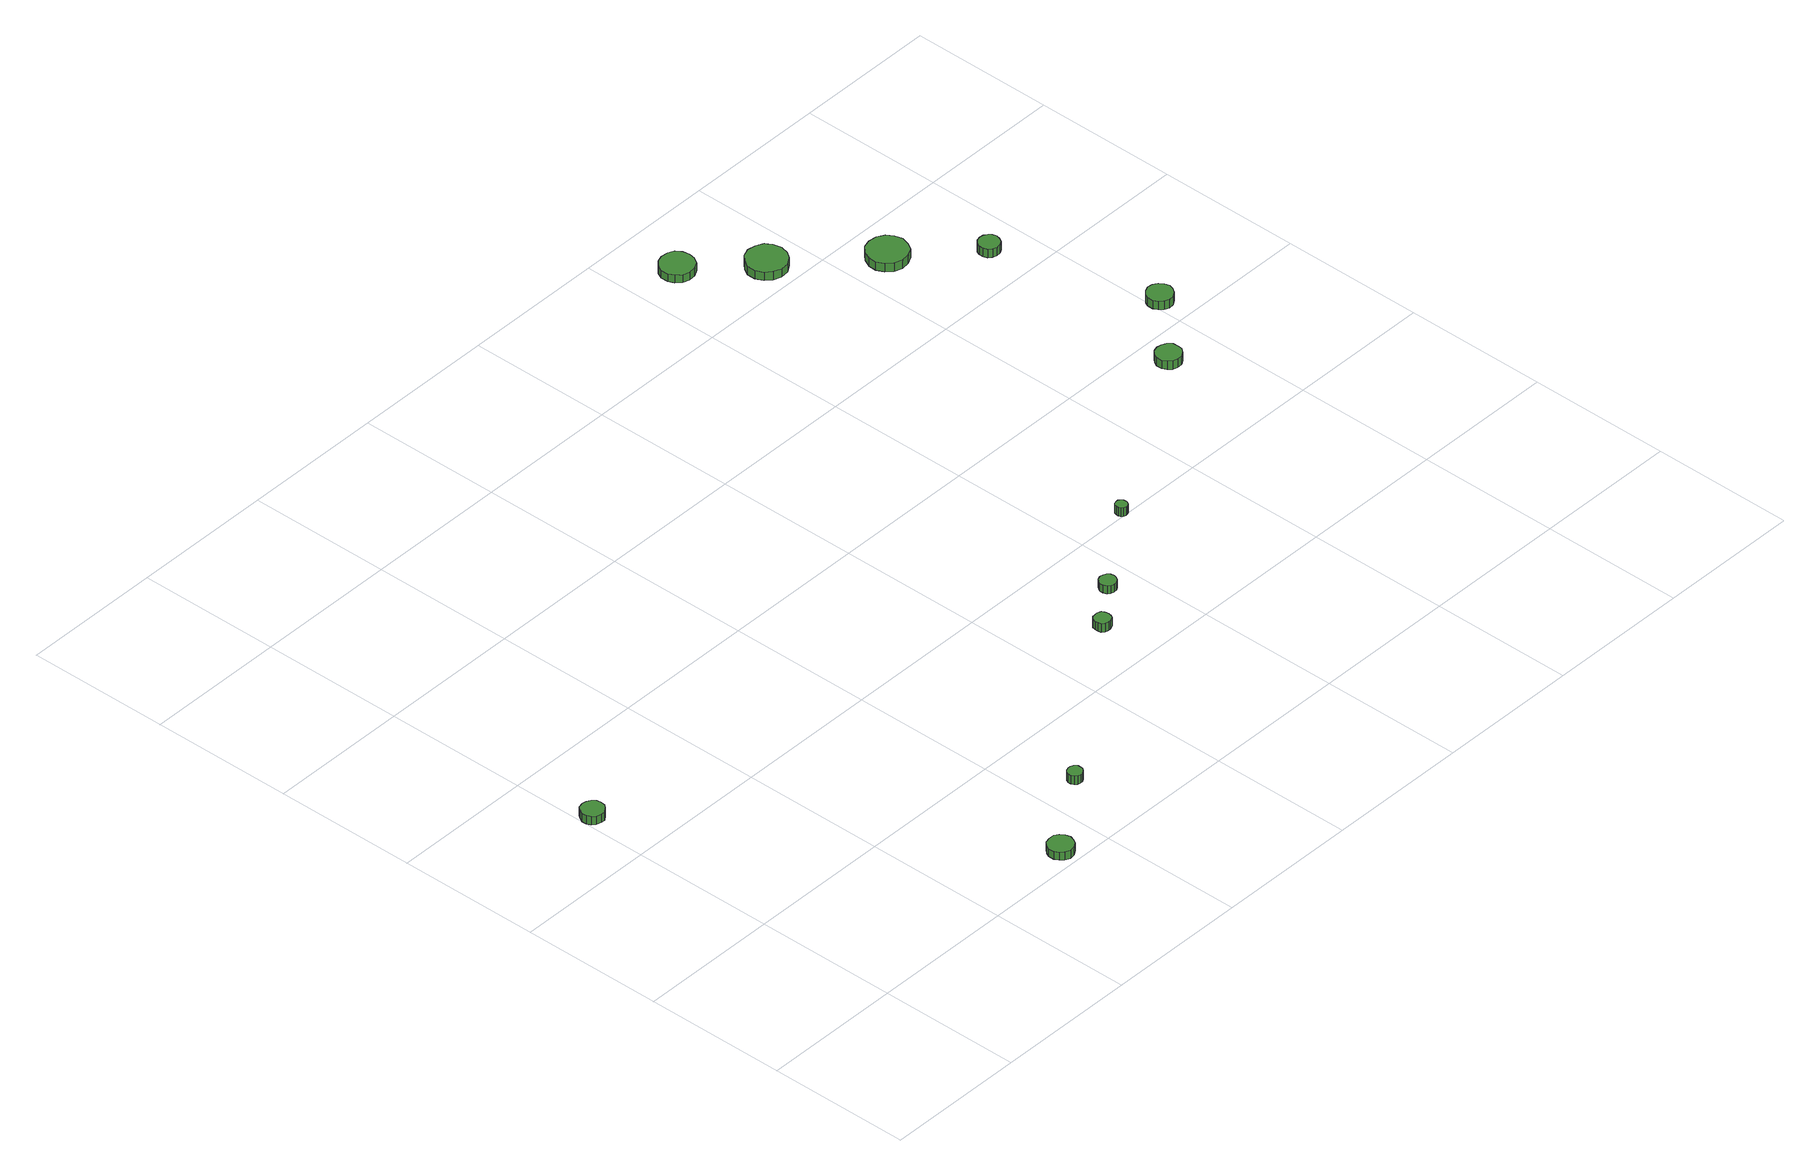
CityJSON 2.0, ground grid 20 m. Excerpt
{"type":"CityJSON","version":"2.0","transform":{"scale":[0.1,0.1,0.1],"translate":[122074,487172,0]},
"CityObjects":{
"tree1":{"type":"SolitaryVegetationObject","attributes":{"function":"something"},"geometry":[{"type":"MultiSurface","lod":"1","boundaries":[[[0,1,2,3,4,5,6,7,8,9,10,11,12,13,14]],[[15,16,17,18,19,20,21,22,23,24,25,26,27,28,29]],[[0,29,28,1]],[[1,28,27,2]],[[2,27,26,3]],[[3,26,25,4]],[[4,25,24,5]],[[5,24,23,6]],[[6,23,22,7]],[[7,22,21,8]],[[8,21,20,9]],[[9,20,19,10]],[[10,19,18,11]],[[11,18,17,12]],[[12,17,16,13]],[[13,16,15,14]],[[14,15,29,0]]]}]},
"tree2":{"type":"SolitaryVegetationObject","attributes":{"function":"something"},"geometry":[{"type":"MultiSurface","lod":"1","boundaries":[[[30,31,32,33,34,35,36,37,38,39,40,41,42,43,44]],[[45,46,47,48,49,50,51,52,53,54,55,56,57,58,59]],[[30,59,58,31]],[[31,58,57,32]],[[32,57,56,33]],[[33,56,55,34]],[[34,55,54,35]],[[35,54,53,36]],[[36,53,52,37]],[[37,52,51,38]],[[38,51,50,39]],[[39,50,49,40]],[[40,49,48,41]],[[41,48,47,42]],[[42,47,46,43]],[[43,46,45,44]],[[44,45,59,30]]]}]},
"tree3":{"type":"SolitaryVegetationObject","attributes":{"function":"something"},"geometry":[{"type":"MultiSurface","lod":"1","boundaries":[[[60,61,62,63,64,65,66,67,68,69,70,71,72,73,74]],[[75,76,77,78,79,80,81,82,83,84,85,86,87,88,89]],[[60,89,88,61]],[[61,88,87,62]],[[62,87,86,63]],[[63,86,85,64]],[[64,85,84,65]],[[65,84,83,66]],[[66,83,82,67]],[[67,82,81,68]],[[68,81,80,69]],[[69,80,79,70]],[[70,79,78,71]],[[71,78,77,72]],[[72,77,76,73]],[[73,76,75,74]],[[74,75,89,60]]]}]},
"tree4":{"type":"SolitaryVegetationObject","attributes":{"function":"something"},"geometry":[{"type":"MultiSurface","lod":"1","boundaries":[[[90,91,92,93,94,95,96,97,98,99,100,101,102,103,104]],[[105,106,107,108,109,110,111,112,113,114,115,116,117,118,119]],[[90,119,118,91]],[[91,118,117,92]],[[92,117,116,93]],[[93,116,115,94]],[[94,115,114,95]],[[95,114,113,96]],[[96,113,112,97]],[[97,112,111,98]],[[98,111,110,99]],[[99,110,109,100]],[[100,109,108,101]],[[101,108,107,102]],[[102,107,106,103]],[[103,106,105,104]],[[104,105,119,90]]]}]},
"tree5":{"type":"SolitaryVegetationObject","attributes":{"function":"something"},"geometry":[{"type":"MultiSurface","lod":"1","boundaries":[[[120,121,122,123,124,125,126,127,128,129,130,131,132,133,134]],[[135,136,137,138,139,140,141,142,143,144,145,146,147,148,149]],[[120,149,148,121]],[[121,148,147,122]],[[122,147,146,123]],[[123,146,145,124]],[[124,145,144,125]],[[125,144,143,126]],[[126,143,142,127]],[[127,142,141,128]],[[128,141,140,129]],[[129,140,139,130]],[[130,139,138,131]],[[131,138,137,132]],[[132,137,136,133]],[[133,136,135,134]],[[134,135,149,120]]]}]},
"tree6":{"type":"SolitaryVegetationObject","attributes":{"function":"something"},"geometry":[{"type":"MultiSurface","lod":"1","boundaries":[[[150,151,152,153,154,155,156,157,158,159,160,161,162,163,164]],[[165,166,167,168,169,170,171,172,173,174,175,176,177,178,179]],[[150,179,178,151]],[[151,178,177,152]],[[152,177,176,153]],[[153,176,175,154]],[[154,175,174,155]],[[155,174,173,156]],[[156,173,172,157]],[[157,172,171,158]],[[158,171,170,159]],[[159,170,169,160]],[[160,169,168,161]],[[161,168,167,162]],[[162,167,166,163]],[[163,166,165,164]],[[164,165,179,150]]]}]},
"tree7":{"type":"SolitaryVegetationObject","attributes":{"function":"something"},"geometry":[{"type":"MultiSurface","lod":"1","boundaries":[[[180,181,182,183,184,185,186,187,188,189,190,191,192,193,194]],[[195,196,197,198,199,200,201,202,203,204,205,206,207,208,209]],[[180,209,208,181]],[[181,208,207,182]],[[182,207,206,183]],[[183,206,205,184]],[[184,205,204,185]],[[185,204,203,186]],[[186,203,202,187]],[[187,202,201,188]],[[188,201,200,189]],[[189,200,199,190]],[[190,199,198,191]],[[191,198,197,192]],[[192,197,196,193]],[[193,196,195,194]],[[194,195,209,180]]]}]},
"tree8":{"type":"SolitaryVegetationObject","attributes":{"function":"something"},"geometry":[{"type":"MultiSurface","lod":"1","boundaries":[[[210,211,212,213,214,215,216,217,218,219,220,221,222,223,224]],[[225,226,227,228,229,230,231,232,233,234,235,236,237,238,239]],[[210,239,238,211]],[[211,238,237,212]],[[212,237,236,213]],[[213,236,235,214]],[[214,235,234,215]],[[215,234,233,216]],[[216,233,232,217]],[[217,232,231,218]],[[218,231,230,219]],[[219,230,229,220]],[[220,229,228,221]],[[221,228,227,222]],[[222,227,226,223]],[[223,226,225,224]],[[224,225,239,210]]]}]},
"tree9":{"type":"SolitaryVegetationObject","attributes":{"function":"something"},"geometry":[{"type":"MultiSurface","lod":"1","boundaries":[[[240,241,242,243,244,245,246,247,248,249,250,251,252,253,254]],[[255,256,257,258,259,260,261,262,263,264,265,266,267,268,269]],[[240,269,268,241]],[[241,268,267,242]],[[242,267,266,243]],[[243,266,265,244]],[[244,265,264,245]],[[245,264,263,246]],[[246,263,262,247]],[[247,262,261,248]],[[248,261,260,249]],[[249,260,259,250]],[[250,259,258,251]],[[251,258,257,252]],[[252,257,256,253]],[[253,256,255,254]],[[254,255,269,240]]]}]},
"tree10":{"type":"SolitaryVegetationObject","attributes":{"function":"something"},"geometry":[{"type":"MultiSurface","lod":"1","boundaries":[[[270,271,272,273,274,275,276,277,278,279,280,281,282,283,284]],[[285,286,287,288,289,290,291,292,293,294,295,296,297,298,299]],[[270,299,298,271]],[[271,298,297,272]],[[272,297,296,273]],[[273,296,295,274]],[[274,295,294,275]],[[275,294,293,276]],[[276,293,292,277]],[[277,292,291,278]],[[278,291,290,279]],[[279,290,289,280]],[[280,289,288,281]],[[281,288,287,282]],[[282,287,286,283]],[[283,286,285,284]],[[284,285,299,270]]]}]},
"tree11":{"type":"SolitaryVegetationObject","attributes":{"function":"something"},"geometry":[{"type":"MultiSurface","lod":"1","boundaries":[[[300,301,302,303,304,305,306,307,308,309,310,311,312,313,314]],[[315,316,317,318,319,320,321,322,323,324,325,326,327,328,329]],[[300,329,328,301]],[[301,328,327,302]],[[302,327,326,303]],[[303,326,325,304]],[[304,325,324,305]],[[305,324,323,306]],[[306,323,322,307]],[[307,322,321,308]],[[308,321,320,309]],[[309,320,319,310]],[[310,319,318,311]],[[311,318,317,312]],[[312,317,316,313]],[[313,316,315,314]],[[314,315,329,300]]]}]},
"tree12":{"type":"SolitaryVegetationObject","attributes":{"function":"something"},"geometry":[{"type":"MultiSurface","lod":"1","boundaries":[[[330,331,332,333,334,335,336,337,338,339,340,341,342,343,344]],[[345,346,347,348,349,350,351,352,353,354,355,356,357,358,359]],[[330,359,358,331]],[[331,358,357,332]],[[332,357,356,333]],[[333,356,355,334]],[[334,355,354,335]],[[335,354,353,336]],[[336,353,352,337]],[[337,352,351,338]],[[338,351,350,339]],[[339,350,349,340]],[[340,349,348,341]],[[341,348,347,342]],[[342,347,346,343]],[[343,346,345,344]],[[344,345,359,330]]]}]}
},
"vertices":[
[32,492,15],[31,499,15],[27,504,15],[21,507,15],[15,508,15],[8,506,15],[4,501,15],[1,495,15],[1,489,15],[4,483,15],[8,479,15],[15,477,15],[21,477,15],[27,481,15],[31,486,15],[31,486,2],[27,481,2],[21,477,2],[15,477,2],[8,479,2],[4,483,2],[1,489,2],[1,495,2],[4,501,2],[8,506,2],[15,508,2],[21,507,2],[27,504,2],[31,499,2],[32,492,2],
[360,25,16],[358,32,16],[354,38,16],[348,42,16],[340,42,16],[333,40,16],[328,35,16],[325,29,16],[325,21,16],[328,15,16],[333,10,16],[340,7,16],[348,8,16],[354,12,16],[358,18,16],[358,18,4],[354,12,4],[348,8,4],[340,7,4],[333,10,4],[328,15,4],[325,21,4],[325,29,4],[328,35,4],[333,40,4],[340,42,4],[348,42,4],[354,38,4],[358,32,4],[360,25,4],
[464,102,20],[464,106,20],[461,110,20],[457,112,20],[453,112,20],[449,111,20],[446,108,20],[444,104,20],[444,100,20],[446,96,20],[449,93,20],[453,92,20],[457,92,20],[461,95,20],[464,98,20],[464,98,7],[461,95,7],[457,92,7],[453,92,7],[449,93,7],[446,96,7],[444,100,7],[444,104,7],[446,108,7],[449,111,7],[453,112,7],[457,112,7],[461,110,7],[464,106,7],[464,102,7],
[707,274,20],[706,279,20],[704,283,20],[699,285,20],[695,285,20],[690,284,20],[686,281,20],[685,276,20],[685,272,20],[686,267,20],[690,264,20],[695,263,20],[699,263,20],[704,265,20],[706,269,20],[706,269,7],[704,265,7],[699,263,7],[695,263,7],[690,264,7],[686,267,7],[685,272,7],[685,276,7],[686,281,7],[690,284,7],[695,285,7],[699,285,7],[704,283,7],[706,279,7],[707,274,7],
[768,319,18],[767,324,18],[764,328,18],[760,330,18],[755,331,18],[750,329,18],[747,326,18],[745,322,18],[745,317,18],[747,312,18],[750,309,18],[755,308,18],[760,308,18],[764,311,18],[767,315,18],[767,315,6],[764,311,6],[760,308,6],[755,308,6],[750,309,6],[747,312,6],[745,317,6],[745,322,6],[747,326,6],[750,329,6],[755,331,6],[760,330,6],[764,328,6],[767,324,6],[768,319,6],
[882,403,20],[882,406,20],[880,409,20],[877,411,20],[874,411,20],[870,410,20],[868,408,20],[867,405,20],[867,401,20],[868,398,20],[870,396,20],[874,395,20],[877,395,20],[880,397,20],[882,400,20],[882,400,7],[880,397,7],[877,395,7],[874,395,7],[870,396,7],[868,398,7],[867,401,7],[867,405,7],[868,408,7],[870,410,7],[874,411,7],[877,411,7],[880,409,7],[882,406,7],[882,403,7],
[890,1116,15],[888,1126,15],[883,1134,15],[874,1138,15],[864,1139,15],[855,1136,15],[848,1130,15],[844,1121,15],[844,1111,15],[848,1103,15],[855,1096,15],[864,1093,15],[874,1094,15],[883,1099,15],[888,1107,15],[888,1107,3],[883,1099,3],[874,1094,3],[864,1093,3],[855,1096,3],[848,1103,3],[844,1111,3],[844,1121,3],[848,1130,3],[855,1136,3],[864,1139,3],[874,1138,3],[883,1134,3],[888,1126,3],[890,1116,3],
[974,1042,15],[971,1054,15],[965,1063,15],[955,1068,15],[943,1070,15],[932,1066,15],[924,1058,15],[919,1048,15],[919,1037,15],[924,1026,15],[932,1019,15],[943,1015,15],[955,1016,15],[965,1022,15],[971,1031,15],[971,1031,2],[965,1022,2],[955,1016,2],[943,1015,2],[932,1019,2],[924,1026,2],[919,1037,2],[919,1048,2],[924,1058,2],[932,1066,2],[943,1070,2],[955,1068,2],[965,1063,2],[971,1054,2],[974,1042,2],
[1148,556,19],[1147,563,19],[1142,569,19],[1136,572,19],[1129,573,19],[1122,571,19],[1117,566,19],[1114,560,19],[1114,552,19],[1117,546,19],[1122,541,19],[1129,539,19],[1136,539,19],[1142,543,19],[1147,549,19],[1147,549,6],[1142,543,6],[1136,539,6],[1129,539,6],[1122,541,6],[1117,546,6],[1114,552,6],[1114,560,6],[1117,566,6],[1122,571,6],[1129,573,6],[1136,572,6],[1142,569,6],[1147,563,6],[1148,556,6],
[1083,944,16],[1080,955,16],[1074,964,16],[1064,970,16],[1052,971,16],[1041,968,16],[1033,960,16],[1028,949,16],[1028,938,16],[1033,928,16],[1041,920,16],[1052,916,16],[1064,918,16],[1074,923,16],[1080,932,16],[1080,932,3],[1074,923,3],[1064,918,3],[1052,916,3],[1041,920,3],[1033,928,3],[1028,938,3],[1028,949,3],[1033,960,3],[1041,968,3],[1052,971,3],[1064,970,3],[1074,964,3],[1080,955,3],[1083,944,3],
[1227,640,20],[1225,647,20],[1221,653,20],[1214,657,20],[1207,658,20],[1200,655,20],[1195,650,20],[1192,644,20],[1192,636,20],[1195,630,20],[1200,625,20],[1207,622,20],[1214,623,20],[1221,627,20],[1225,633,20],[1225,633,7],[1221,627,7],[1214,623,7],[1207,622,7],[1200,625,7],[1195,630,7],[1192,636,7],[1192,644,7],[1195,650,7],[1200,655,7],[1207,658,7],[1214,657,7],[1221,653,7],[1225,647,7],[1227,640,7],
[1160,860,19],[1158,866,19],[1155,870,19],[1150,873,19],[1144,874,19],[1138,872,19],[1133,868,19],[1131,863,19],[1131,857,19],[1133,851,19],[1138,847,19],[1144,845,19],[1150,846,19],[1155,849,19],[1158,854,19],[1158,854,6],[1155,849,6],[1150,846,6],[1144,845,6],[1138,847,6],[1133,851,6],[1131,857,6],[1131,863,6],[1133,868,6],[1138,872,6],[1144,874,6],[1150,873,6],[1155,870,6],[1158,866,6],[1160,860,6]
]}
